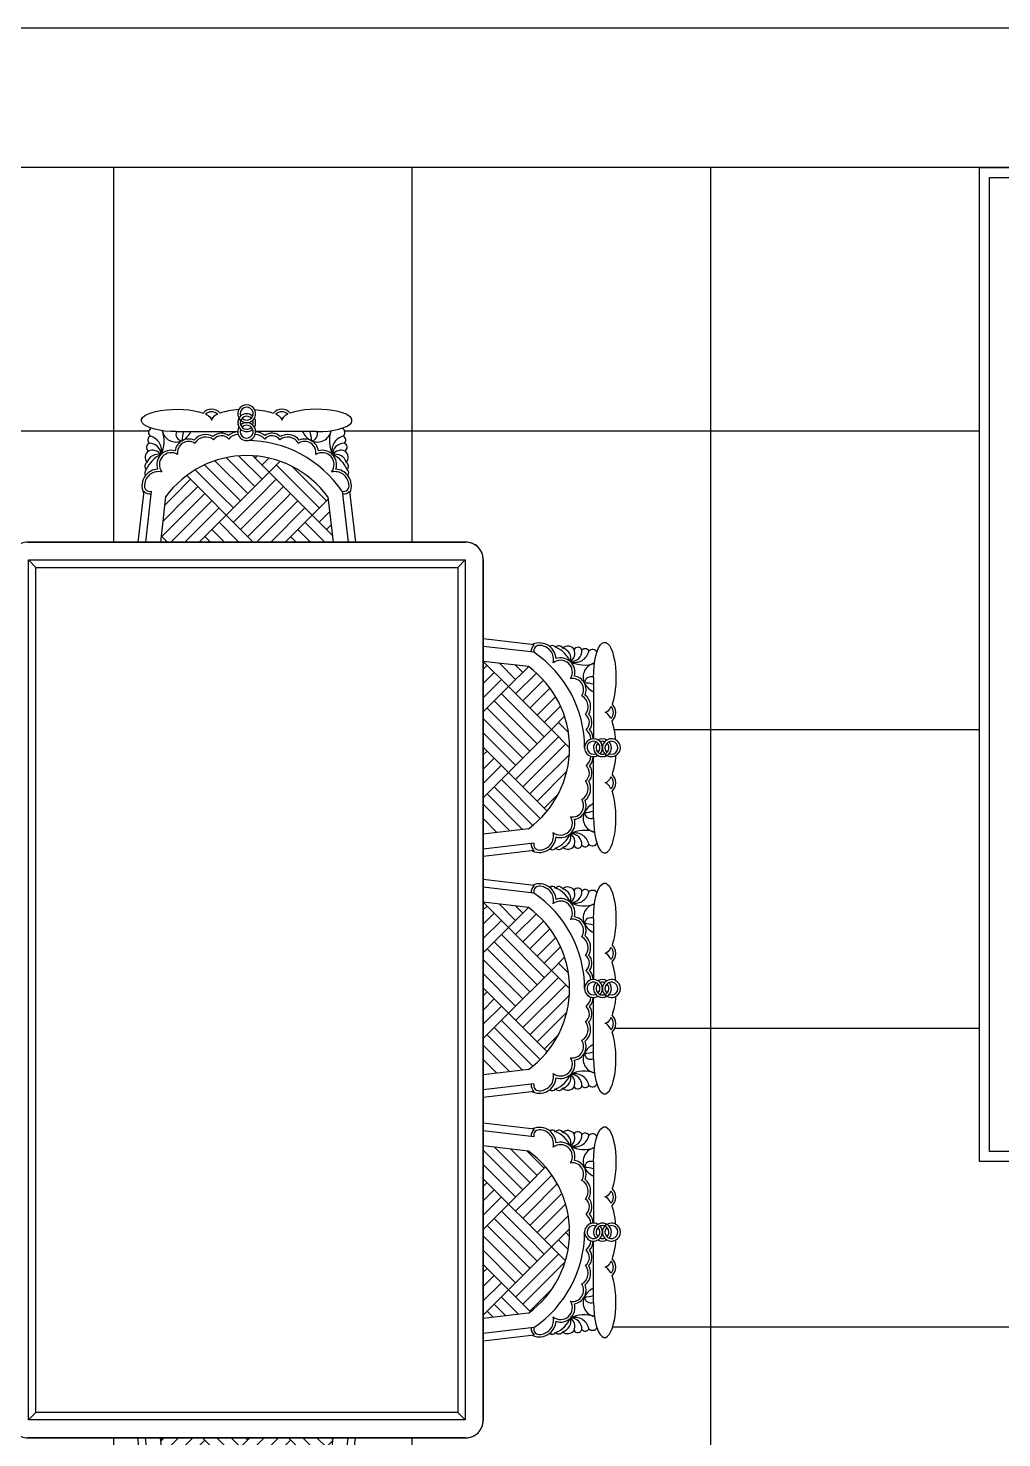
# Model space of a CAD drawing. Extents: x 13886 to 74789, y -750269 to -704302.
# Drawn here: x 58407 to 60364, y -713211 to -710378 of the extents above; entities that cross this region are included whole.
import ezdxf

# ---------------------------------------------------------------- set-up
doc = ezdxf.new("R2010")
doc.units = 0
doc.header["$LTSCALE"] = 10
doc.layers.get('0').update_dxf_attribs({"linetype": 'CONTINUOUS'})
for name, color, linetype in [('__4', 38, 'CONTINUOUS'), ('___0', 250, 'CONTINUOUS'), ('____', 45, 'CONTINUOUS'), ('____0', 250, 'CONTINUOUS')]:
    doc.layers.add(name, color=color, linetype=linetype)

msp = doc.modelspace()

# ---------------------------------------------------------------- hatches: boundary and pattern name
at = {"layer": '___0'}
h = msp.add_hatch(dxfattribs=at)
h.set_pattern_fill('AR-PARQ1', color=256, scale=0.4, angle=315, style=0, double=1)
h.set_pattern_definition([(45, (-505010.97, -1155685.3), (4e-14, 172.420918), [121.92, -121.92]), (45, (-504996.6, -1155699.67), (4e-14, 172.420918), [121.92, -121.92]), (45, (-504982.23, -1155714.03), (4e-14, 172.420918), [121.92, -121.92]), (45, (-504967.86, -1155728.4), (4e-14, 172.420918), [121.92, -121.92]), (45, (-504953.5, -1155742.77), (4e-14, 172.420918), [121.92, -121.92]), (45, (-504939.13, -1155757.14), (4e-14, 172.420918), [121.92, -121.92]), (45, (-504924.76, -1155771.51), (4e-14, 172.420918), [121.92, -121.92]), (315, (-504924.76, -1155599.09), (-4e-14, -172.420918), [121.92, -121.92]), (315, (-504910.39, -1155584.72), (-4e-14, -172.420918), [121.92, -121.92]), (315, (-504896.02, -1155570.35), (-4e-14, -172.420918), [121.92, -121.92]), (315, (-504881.65, -1155555.98), (-4e-14, -172.420918), [121.92, -121.92]), (315, (-504867.29, -1155541.61), (-4e-14, -172.420918), [121.92, -121.92]), (315, (-504852.92, -1155527.24), (-4e-14, -172.420918), [121.92, -121.92]), (315, (-504838.55, -1155512.88), (-4e-14, -172.420918), [121.92, -121.92])])
edge = h.paths.add_edge_path()
edge.add_line((58673.1, -711410.7), (58683.7, -711319.8))
edge.add_ellipse((58846.6, -711438.4), major_axis=(-142.5, -142.5), ratio=1, start_angle=171.054, end_angle=278.946, ccw=False)
edge.add_line((59009.6, -711319.8), (59020.1, -711410.7))
edge.add_line((59020.1, -711410.7), (58673.1, -711410.7))
h = msp.add_hatch(dxfattribs=at)
h.set_pattern_fill('AR-PARQ1', color=256, scale=0.4, angle=315, style=0, double=1)
h.set_pattern_definition([(45, (-504960.97, -1155685.3), (4e-14, 172.420918), [121.92, -121.92]), (45, (-504946.6, -1155699.67), (4e-14, 172.420918), [121.92, -121.92]), (45, (-504932.23, -1155714.03), (4e-14, 172.420918), [121.92, -121.92]), (45, (-504917.86, -1155728.4), (4e-14, 172.420918), [121.92, -121.92]), (45, (-504903.5, -1155742.77), (4e-14, 172.420918), [121.92, -121.92]), (45, (-504889.13, -1155757.14), (4e-14, 172.420918), [121.92, -121.92]), (45, (-504874.76, -1155771.51), (4e-14, 172.420918), [121.92, -121.92]), (315, (-504874.76, -1155599.09), (-4e-14, -172.420918), [121.92, -121.92]), (315, (-504860.39, -1155584.72), (-4e-14, -172.420918), [121.92, -121.92]), (315, (-504846.02, -1155570.35), (-4e-14, -172.420918), [121.92, -121.92]), (315, (-504831.65, -1155555.98), (-4e-14, -172.420918), [121.92, -121.92]), (315, (-504817.29, -1155541.61), (-4e-14, -172.420918), [121.92, -121.92]), (315, (-504802.92, -1155527.24), (-4e-14, -172.420918), [121.92, -121.92]), (315, (-504788.55, -1155512.88), (-4e-14, -172.420918), [121.92, -121.92])])
edge = h.paths.add_edge_path()
edge.add_line((59321.9, -711997.5), (59412.8, -711986.9))
edge.add_ellipse((59294.2, -711824), major_axis=(142.5, -142.5), ratio=1, start_angle=351.054, end_angle=458.946)
edge.add_line((59412.8, -711661), (59321.9, -711650.5))
edge.add_line((59321.9, -711650.5), (59321.9, -711997.5))
h = msp.add_hatch(dxfattribs=at)
h.set_pattern_fill('AR-PARQ1', color=256, scale=0.4, angle=315, style=0, double=1)
h.set_pattern_definition([(45, (-504960.97, -1156169.23), (4e-14, 172.420918), [121.92, -121.92]), (45, (-504946.6, -1156183.6), (4e-14, 172.420918), [121.92, -121.92]), (45, (-504932.23, -1156197.97), (4e-14, 172.420918), [121.92, -121.92]), (45, (-504917.86, -1156212.34), (4e-14, 172.420918), [121.92, -121.92]), (45, (-504903.5, -1156226.7), (4e-14, 172.420918), [121.92, -121.92]), (45, (-504889.13, -1156241.07), (4e-14, 172.420918), [121.92, -121.92]), (45, (-504874.76, -1156255.44), (4e-14, 172.420918), [121.92, -121.92]), (315, (-504874.76, -1156083.02), (-4e-14, -172.420918), [121.92, -121.92]), (315, (-504860.39, -1156068.65), (-4e-14, -172.420918), [121.92, -121.92]), (315, (-504846.02, -1156054.28), (-4e-14, -172.420918), [121.92, -121.92]), (315, (-504831.65, -1156039.91), (-4e-14, -172.420918), [121.92, -121.92]), (315, (-504817.29, -1156025.55), (-4e-14, -172.420918), [121.92, -121.92]), (315, (-504802.92, -1156011.18), (-4e-14, -172.420918), [121.92, -121.92]), (315, (-504788.55, -1155996.81), (-4e-14, -172.420918), [121.92, -121.92])])
edge = h.paths.add_edge_path()
edge.add_line((59321.9, -712481.4), (59412.8, -712470.8))
edge.add_ellipse((59294.2, -712307.9), major_axis=(142.5, -142.5), ratio=1, start_angle=351.054, end_angle=458.946)
edge.add_line((59412.8, -712145), (59321.9, -712134.4))
edge.add_line((59321.9, -712134.4), (59321.9, -712481.4))
h = msp.add_hatch(dxfattribs=at)
h.set_pattern_fill('AR-PARQ1', color=256, scale=0.4, angle=315, style=0, double=1)
h.set_pattern_definition([(45, (-504960.97, -1156035.3), (4e-14, 172.420918), [121.92, -121.92]), (45, (-504946.6, -1156049.67), (4e-14, 172.420918), [121.92, -121.92]), (45, (-504932.23, -1156064.03), (4e-14, 172.420918), [121.92, -121.92]), (45, (-504917.86, -1156078.4), (4e-14, 172.420918), [121.92, -121.92]), (45, (-504903.5, -1156092.77), (4e-14, 172.420918), [121.92, -121.92]), (45, (-504889.13, -1156107.14), (4e-14, 172.420918), [121.92, -121.92]), (45, (-504874.76, -1156121.51), (4e-14, 172.420918), [121.92, -121.92]), (315, (-504874.76, -1155949.09), (-4e-14, -172.420918), [121.92, -121.92]), (315, (-504860.39, -1155934.72), (-4e-14, -172.420918), [121.92, -121.92]), (315, (-504846.02, -1155920.35), (-4e-14, -172.420918), [121.92, -121.92]), (315, (-504831.65, -1155905.98), (-4e-14, -172.420918), [121.92, -121.92]), (315, (-504817.29, -1155891.61), (-4e-14, -172.420918), [121.92, -121.92]), (315, (-504802.92, -1155877.24), (-4e-14, -172.420918), [121.92, -121.92]), (315, (-504788.55, -1155862.88), (-4e-14, -172.420918), [121.92, -121.92])])
edge = h.paths.add_edge_path()
edge.add_line((59321.9, -712623.9), (59412.8, -712634.5))
edge.add_ellipse((59294.2, -712797.4), major_axis=(142.5, 142.5), ratio=1, start_angle=-98.946, end_angle=8.946, ccw=False)
edge.add_line((59412.8, -712960.4), (59321.9, -712970.9))
edge.add_line((59321.9, -712970.9), (59321.9, -712623.9))
h = msp.add_hatch(dxfattribs=at)
h.set_pattern_fill('AR-PARQ1', color=256, scale=0.4, angle=315, style=0, double=1)
h.set_pattern_definition([(45, (-505010.97, -1156035.3), (4e-14, 172.420918), [121.92, -121.92]), (45, (-504996.6, -1156049.67), (4e-14, 172.420918), [121.92, -121.92]), (45, (-504982.23, -1156064.03), (4e-14, 172.420918), [121.92, -121.92]), (45, (-504967.86, -1156078.4), (4e-14, 172.420918), [121.92, -121.92]), (45, (-504953.5, -1156092.77), (4e-14, 172.420918), [121.92, -121.92]), (45, (-504939.13, -1156107.14), (4e-14, 172.420918), [121.92, -121.92]), (45, (-504924.76, -1156121.51), (4e-14, 172.420918), [121.92, -121.92]), (315, (-504924.76, -1155949.09), (-4e-14, -172.420918), [121.92, -121.92]), (315, (-504910.39, -1155934.72), (-4e-14, -172.420918), [121.92, -121.92]), (315, (-504896.02, -1155920.35), (-4e-14, -172.420918), [121.92, -121.92]), (315, (-504881.65, -1155905.98), (-4e-14, -172.420918), [121.92, -121.92]), (315, (-504867.29, -1155891.61), (-4e-14, -172.420918), [121.92, -121.92]), (315, (-504852.92, -1155877.24), (-4e-14, -172.420918), [121.92, -121.92]), (315, (-504838.55, -1155862.88), (-4e-14, -172.420918), [121.92, -121.92])])
edge = h.paths.add_edge_path()
edge.add_line((58673.1, -713210.7), (58683.7, -713301.6))
edge.add_ellipse((58846.6, -713183), major_axis=(-142.5, 142.5), ratio=1, start_angle=81.054, end_angle=188.946)
edge.add_line((59009.6, -713301.6), (59020.1, -713210.7))
edge.add_line((59020.1, -713210.7), (58673.1, -713210.7))

# ---------------------------------------------------------------- linework, layer by layer
at = {"ltscale": 60}
for p, q in [((66889.4, -710378.2), (53584.4, -710378.2)), ((66609.4, -710658.2), (57374.4, -710658.2))]:
    msp.add_line(p, q, dxfattribs=at)
at = {"layer": '__4', "ltscale": 60}
for p, q in [((58579.4, -711410.7), (58579.4, -710658.2)), ((59179.4, -711410.7), (59179.4, -710658.2)), ((59779.4, -716933.2), (59779.4, -710658.2)), ((58649.7, -711188.2), (57374.4, -711188.2)), ((60319.4, -711188.2), (59043.6, -711188.2)), ((60319.4, -711788.2), (59585.6, -711788.2)), ((60319.4, -712388.2), (59586.5, -712388.2)), ((61793.5, -712988.2), (59582.2, -712988.2)), ((58579.4, -715187.3), (58579.4, -713210.7)), ((59179.4, -716933.2), (59179.4, -713210.7))]:
    msp.add_line(p, q, dxfattribs=at)
at = {"layer": '___0'}
for p, q in [((58654.8, -711308.8), (58642.9, -711410.7)), ((59038.5, -711308.8), (59050.3, -711410.7)), ((58422.9, -711461.7), (58407.9, -711446.7)), ((58407.9, -713174.7), (58407.9, -711446.7)), ((58407.9, -711446.7), (59285.9, -711446.7)), ((58422.9, -713159.7), (58422.9, -711461.7)), ((58422.9, -711461.7), (59270.9, -711461.7)), ((59270.9, -711461.7), (59285.9, -711446.7)), ((59270.9, -711461.7), (59270.9, -713159.7)), ((59285.9, -711446.7), (59285.9, -713174.7)), ((59423.8, -711632.1), (59321.9, -711620.3)), ((59423.8, -712015.8), (59321.9, -712027.7)), ((59423.8, -712116), (59321.9, -712104.2)), ((59423.8, -712499.7), (59321.9, -712511.6)), ((59423.8, -712605.6), (59321.9, -712593.7)), ((59423.8, -712989.3), (59321.9, -713001.1)), ((58422.9, -713159.7), (58407.9, -713174.7)), ((59270.9, -713159.7), (58422.9, -713159.7)), ((59270.9, -713159.7), (59285.9, -713174.7)), ((59285.9, -713174.7), (58407.9, -713174.7)), ((58654.8, -713312.6), (58642.9, -713210.7)), ((59038.5, -713312.6), (59050.3, -713210.7))]:
    msp.add_line(p, q, dxfattribs=at)
for centre, radius, start, end in [((58776.1, -711166.4), 17.5, 46.1134, 133.8866), ((58846.6, -711152.9), 18, 152.1063, 27.8937), ((58846.6, -711170.9), 18, 47.6631, 312.3369), ((58846.6, -711152.9), 13, 223.8131, 201.1684), ((58917.2, -711166.4), 17.5, 46.1134, 133.8866), ((58846.6, -711170.9), 18, 150, 210), ((58846.6, -711188.9), 18, 150, 132.3369), ((58846.6, -711170.9), 13, 43.8131, 316.1869), ((58846.6, -711170.9), 13, 158.8316, 201.1684), ((58846.6, -711188.9), 13, 158.8316, 136.1869), ((58846.6, -711170.9), 13, 338.8316, 21.1684), ((58846.6, -711170.9), 18, 330, 30), ((58651.3, -711235.1), 22.9, 0.2876, 90.9474), ((58646.4, -711226.4), 28.9, 342.13, 77.7686), ((58618.9, -711207.5), 61.7, 333.2775, 19.469), ((58704.6, -711181.7), 28.1, 190.7716, 295.0472), ((58730.1, -711231.4), 27.7, 66.8387, 171.7188), ((58717.6, -711194), 13.2, 156.8214, 265.4038), ((58730.1, -711231.4), 22.7, 56.6976, 189.2439), ((58782.4, -711207.9), 65.9, 163.2202, 179.3703), ((58699.5, -711173), 38.2, 296.4906, 335.4069), ((58764.4, -711224.9), 30.2, 60.4942, 140.8247), ((58764.4, -711224.9), 25.2, 51.2201, 150.06), ((58795.8, -711215.9), 23.9, 52.7712, 133.8496), ((58795.8, -711215.9), 18.9, 39.059, 145.8949), ((58829.8, -711218.6), 29.2, 92.2901, 131.9358), ((58829.8, -711218.6), 24.2, 90.7382, 142.8771), ((58846.6, -711438.4), 231.5, 34.0418, 90), ((58863.5, -711218.6), 24.2, 37.1229, 89.2618), ((58863.5, -711218.6), 29.2, 48.0642, 87.7099), ((58897.5, -711215.9), 18.9, 34.1051, 140.941), ((58897.5, -711215.9), 23.9, 46.1504, 127.2288), ((58928.9, -711224.9), 25.2, 29.94, 128.7799), ((58928.9, -711224.9), 30.2, 39.1753, 119.5058), ((58963.2, -711231.4), 22.7, 350.7561, 123.3024), ((58963.2, -711231.4), 27.7, 8.2812, 113.1613), ((58993.8, -711173), 38.2, 204.5931, 243.5094), ((58910.9, -711207.9), 65.9, 0.6297, 16.7798), ((58988.7, -711181.7), 28.1, 244.9528, 349.2284), ((58975.7, -711194), 13.2, 274.5962, 23.1786), ((59074.4, -711207.5), 61.7, 160.531, 206.7225), ((59046.9, -711226.4), 28.9, 102.2314, 197.87), ((59042, -711235.1), 22.9, 89.0526, 179.7124), ((58696.6, -711286.6), 56.1, 113.7648, 157.3857), ((58667.9, -711256.6), 22.2, 74.0668, 164.7541), ((58657, -711246.8), 20.5, 34.2733, 112.8777), ((58694.9, -711255.1), 28.9, 74.3478, 198.4478), ((58694.9, -711255.1), 23.9, 57.5726, 218.4095), ((58998.4, -711255.1), 23.9, 321.5905, 122.4274), ((58998.4, -711255.1), 28.9, 341.5522, 105.6522), ((59036.2, -711246.8), 20.5, 67.1223, 145.7267), ((59025.4, -711256.6), 22.2, 15.2459, 105.9332), ((58996.7, -711286.6), 56.1, 22.6143, 66.2352), ((58669.6, -711297.7), 33.5, 93.6844, 141.5898), ((59023.6, -711297.7), 33.5, 38.4102, 86.3156), ((58652.3, -711297.8), 16.3, 167.8673, 169.0963), ((58652.3, -711297.8), 11.3, 167.8673, 283.0003), ((58669.6, -711297.7), 28.5, 76.7512, 175.466), ((59023.6, -711297.7), 28.5, 4.534, 103.2488), ((59041, -711297.8), 11.3, 256.9997, 12.1327), ((59041, -711297.8), 16.3, 10.9037, 12.1327), ((58652.3, -711297.8), 16.3, 219.7825, 276.8244), ((59041, -711297.8), 16.3, 263.1756, 320.2175), ((59434.8, -711629.6), 16.3, 129.7825, 186.8244), ((59434.8, -711629.6), 11.3, 77.8673, 193.0003), ((59294.2, -711824), 231.5, 0, 55.9582), ((59434.9, -711646.9), 28.5, 346.7512, 85.466), ((59434.8, -711629.6), 16.3, 77.8673, 79.0963), ((59434.9, -711646.9), 33.5, 3.6844, 51.5898), ((59446, -711673.9), 56.1, 23.7648, 67.3857), ((59476, -711645.2), 22.2, 344.0668, 74.7541), ((59485.8, -711634.4), 20.5, 304.2733, 22.8777), ((59506.2, -711623.7), 28.9, 252.13, 347.7686), ((59497.5, -711628.6), 22.9, 270.2876, 0.9474), ((59477.4, -711672.2), 23.9, 327.5726, 128.4095), ((59477.4, -711672.2), 28.9, 344.3478, 108.4478), ((59525.1, -711596.2), 61.7, 243.2775, 289.469), ((59550.9, -711681.9), 28.1, 100.7716, 205.0472), ((59501.2, -711707.4), 22.7, 326.6976, 99.2439), ((59501.2, -711707.4), 27.7, 336.8387, 81.7188), ((59538.5, -711694.9), 13.2, 66.8214, 175.4038), ((59524.7, -711759.7), 65.9, 73.2202, 89.3703), ((59559.6, -711676.8), 38.2, 206.4906, 245.4069), ((59507.7, -711741.7), 25.2, 321.2201, 60.06), ((59507.7, -711741.7), 30.2, 330.4942, 50.8247), ((59566.2, -711753.4), 17.5, 316.1134, 43.8866), ((59516.7, -711773.1), 18.9, 309.059, 55.8949), ((59516.7, -711773.1), 23.9, 322.7712, 43.8496), ((59543.7, -711824), 18, 317.6631, 300), ((59514, -711807.1), 24.2, 0.7382, 52.8771), ((59514, -711807.1), 29.2, 2.2901, 41.9358), ((59561.7, -711824), 18, 60, 120), ((59579.7, -711824), 18, 62.1063, 297.8937), ((59543.7, -711824), 13, 313.8131, 291.1684), ((59561.7, -711824), 18, 137.6631, 42.3369), ((59561.7, -711824), 13, 133.8131, 46.1869), ((59561.7, -711824), 13, 68.8316, 111.1684), ((59579.7, -711824), 13, 248.8316, 226.1869), ((59516.7, -711874.8), 18.9, 304.1051, 50.941), ((59514, -711840.8), 24.2, 307.1229, 359.2618), ((59516.7, -711874.8), 23.9, 316.1504, 37.2288), ((59514, -711840.8), 29.2, 318.0642, 357.7099), ((59561.7, -711824), 18, 240, 300), ((59561.7, -711824), 13, 248.8316, 291.1684), ((59507.7, -711906.2), 25.2, 299.94, 38.7799), ((59507.7, -711906.2), 30.2, 309.1753, 29.5058), ((59566.2, -711894.5), 17.5, 316.1134, 43.8866), ((59501.2, -711940.5), 22.7, 260.7561, 33.3024), ((59501.2, -711940.5), 27.7, 278.2812, 23.1613), ((59559.6, -711971.1), 38.2, 114.5931, 153.5094), ((59477.4, -711975.7), 23.9, 231.5905, 32.4274), ((59477.4, -711975.7), 28.9, 251.5522, 15.6522), ((59550.9, -711966), 28.1, 154.9528, 259.2284), ((59524.7, -711888.2), 65.9, 270.6297, 286.7798), ((59538.5, -711953), 13.2, 184.5962, 293.1786), ((59434.9, -712001), 28.5, 274.534, 13.2488), ((59434.9, -712001), 33.5, 308.4102, 356.3156), ((59446, -711974), 56.1, 292.6143, 336.2352), ((59476, -712002.7), 22.2, 285.2459, 15.9332), ((59525.1, -712051.7), 61.7, 70.531, 116.7225), ((59506.2, -712024.2), 28.9, 12.2314, 107.87), ((59485.8, -712013.5), 20.5, 337.1223, 55.7267), ((59497.5, -712019.3), 22.9, 359.0526, 89.7124), ((59434.8, -712018.3), 16.3, 173.1756, 230.2175), ((59434.8, -712018.3), 11.3, 166.9997, 282.1327), ((59434.8, -712018.3), 16.3, 280.9037, 282.1327), ((59434.8, -712113.5), 16.3, 129.7825, 186.8244), ((59434.8, -712113.5), 11.3, 77.8673, 193.0003), ((59294.2, -712307.9), 231.5, 0, 55.9582), ((59434.9, -712130.9), 28.5, 346.7512, 85.466), ((59434.8, -712113.5), 16.3, 77.8673, 79.0963), ((59434.9, -712130.9), 33.5, 3.6844, 51.5898), ((59446, -712157.8), 56.1, 23.7648, 67.3857), ((59476, -712129.1), 22.2, 344.0668, 74.7541), ((59485.8, -712118.3), 20.5, 304.2733, 22.8777), ((59506.2, -712107.7), 28.9, 252.13, 347.7686), ((59497.5, -712112.6), 22.9, 270.2876, 0.9474), ((59477.4, -712156.1), 23.9, 327.5726, 128.4095), ((59477.4, -712156.1), 28.9, 344.3478, 108.4478), ((59525.1, -712080.1), 61.7, 243.2775, 289.469), ((59550.9, -712165.9), 28.1, 100.7716, 205.0472), ((59501.2, -712191.3), 22.7, 326.6976, 99.2439), ((59501.2, -712191.3), 27.7, 336.8387, 81.7188), ((59538.5, -712178.8), 13.2, 66.8214, 175.4038), ((59524.7, -712243.6), 65.9, 73.2202, 89.3703), ((59559.6, -712160.7), 38.2, 206.4906, 245.4069), ((59507.7, -712225.7), 30.2, 330.4942, 50.8247), ((59507.7, -712225.7), 25.2, 321.2201, 60.06), ((59566.2, -712237.3), 17.5, 316.1134, 43.8866), ((59516.7, -712257.1), 18.9, 309.059, 55.8949), ((59516.7, -712257.1), 23.9, 322.7712, 43.8496), ((59514, -712291.1), 24.2, 0.7382, 52.8771), ((59514, -712291.1), 29.2, 2.2901, 41.9358), ((59543.7, -712307.9), 18, 317.6631, 300), ((59543.7, -712307.9), 13, 313.8131, 291.1684), ((59561.7, -712307.9), 18, 137.6631, 42.3369), ((59561.7, -712307.9), 13, 133.8131, 46.1869), ((59561.7, -712307.9), 18, 60, 120), ((59561.7, -712307.9), 13, 68.8316, 111.1684), ((59579.7, -712307.9), 18, 62.1063, 297.8937), ((59579.7, -712307.9), 13, 248.8316, 226.1869), ((59516.7, -712358.7), 18.9, 304.1051, 50.941), ((59514, -712324.7), 24.2, 307.1229, 359.2618), ((59516.7, -712358.7), 23.9, 316.1504, 37.2288), ((59514, -712324.7), 29.2, 318.0642, 357.7099), ((59561.7, -712307.9), 18, 240, 300), ((59561.7, -712307.9), 13, 248.8316, 291.1684), ((59566.2, -712378.5), 17.5, 316.1134, 43.8866), ((59507.7, -712390.1), 25.2, 299.94, 38.7799), ((59507.7, -712390.1), 30.2, 309.1753, 29.5058), ((59501.2, -712424.4), 22.7, 260.7561, 33.3024), ((59501.2, -712424.4), 27.7, 278.2812, 23.1613), ((59559.6, -712455), 38.2, 114.5931, 153.5094), ((59477.4, -712459.7), 23.9, 231.5905, 32.4274), ((59477.4, -712459.7), 28.9, 251.5522, 15.6522), ((59550.9, -712449.9), 28.1, 154.9528, 259.2284), ((59524.7, -712372.1), 65.9, 270.6297, 286.7798), ((59538.5, -712437), 13.2, 184.5962, 293.1786), ((59434.9, -712484.9), 28.5, 274.534, 13.2488), ((59434.9, -712484.9), 33.5, 308.4102, 356.3156), ((59446, -712458), 56.1, 292.6143, 336.2352), ((59476, -712486.7), 22.2, 285.2459, 15.9332), ((59525.1, -712535.7), 61.7, 70.531, 116.7225), ((59506.2, -712508.1), 28.9, 12.2314, 107.87), ((59485.8, -712497.5), 20.5, 337.1223, 55.7267), ((59497.5, -712503.2), 22.9, 359.0526, 89.7124), ((59434.8, -712502.3), 16.3, 173.1756, 230.2175), ((59434.8, -712502.3), 11.3, 166.9997, 282.1327), ((59434.8, -712502.3), 16.3, 280.9037, 282.1327), ((59434.8, -712603.1), 16.3, 129.7825, 186.8244), ((59434.8, -712603.1), 11.3, 77.8673, 193.0003), ((59434.9, -712620.4), 28.5, 346.7512, 85.466), ((59434.8, -712603.1), 16.3, 77.8673, 79.0963), ((59434.9, -712620.4), 33.5, 3.6844, 51.5898), ((59446, -712647.4), 56.1, 23.7648, 67.3857), ((59476, -712618.7), 22.2, 344.0668, 74.7541), ((59485.8, -712607.8), 20.5, 304.2733, 22.8777), ((59477.4, -712645.6), 23.9, 327.5726, 128.4095), ((59477.4, -712645.6), 28.9, 344.3478, 108.4478), ((59506.2, -712597.2), 28.9, 252.13, 347.7686), ((59525.1, -712569.7), 61.7, 243.2775, 289.469), ((59497.5, -712602.1), 22.9, 270.2876, 0.9474), ((59550.9, -712655.4), 28.1, 100.7716, 205.0472), ((59501.2, -712680.9), 27.7, 336.8387, 81.7188), ((59538.5, -712668.4), 13.2, 66.8214, 175.4038), ((59501.2, -712680.9), 22.7, 326.6976, 99.2439), ((59524.7, -712733.2), 65.9, 73.2202, 89.3703), ((59559.6, -712650.3), 38.2, 206.4906, 245.4069), ((59507.7, -712715.2), 25.2, 321.2201, 60.06), ((59507.7, -712715.2), 30.2, 330.4942, 50.8247), ((59516.7, -712746.6), 18.9, 309.059, 55.8949), ((59516.7, -712746.6), 23.9, 322.7712, 43.8496), ((59566.2, -712726.9), 17.5, 316.1134, 43.8866), ((59514, -712780.6), 24.2, 0.7382, 52.8771), ((59514, -712780.6), 29.2, 2.2901, 41.9358), ((59294.2, -712797.4), 231.5, 304.0418, 0), ((59543.7, -712797.4), 18, 60, 42.3369), ((59543.7, -712797.4), 13, 68.8316, 46.1869), ((59561.7, -712797.4), 18, 317.6631, 222.3369), ((59561.7, -712797.4), 13, 313.8131, 226.1869), ((59561.7, -712797.4), 18, 60, 120), ((59561.7, -712797.4), 13, 68.8316, 111.1684), ((59579.7, -712797.4), 18, 62.1063, 297.8937), ((59579.7, -712797.4), 13, 133.8131, 111.1684), ((59514, -712814.3), 24.2, 307.1229, 359.2618), ((59514, -712814.3), 29.2, 318.0642, 357.7099), ((59561.7, -712797.4), 18, 240, 300), ((59561.7, -712797.4), 13, 248.8316, 291.1684), ((59516.7, -712848.2), 18.9, 304.1051, 50.941), ((59516.7, -712848.2), 23.9, 316.1504, 37.2288), ((59507.7, -712879.7), 25.2, 299.94, 38.7799), ((59507.7, -712879.7), 30.2, 309.1753, 29.5058), ((59566.2, -712868), 17.5, 316.1134, 43.8866), ((59501.2, -712914), 22.7, 260.7561, 33.3024), ((59501.2, -712914), 27.7, 278.2812, 23.1613), ((59559.6, -712944.6), 38.2, 114.5931, 153.5094), ((59477.4, -712949.2), 23.9, 231.5905, 32.4274), ((59550.9, -712939.5), 28.1, 154.9528, 259.2284), ((59524.7, -712861.7), 65.9, 270.6297, 286.7798), ((59538.5, -712926.5), 13.2, 184.5962, 293.1786), ((59434.9, -712974.4), 28.5, 274.534, 13.2488), ((59477.4, -712949.2), 28.9, 251.5522, 15.6522), ((59525.1, -713025.2), 61.7, 70.531, 116.7225), ((59434.8, -712991.8), 16.3, 173.1756, 230.2175), ((59434.8, -712991.8), 11.3, 166.9997, 282.1327), ((59434.9, -712974.4), 33.5, 308.4102, 356.3156), ((59446, -712947.5), 56.1, 292.6143, 336.2352), ((59476, -712976.2), 22.2, 285.2459, 15.9332), ((59506.2, -712997.6), 28.9, 12.2314, 107.87), ((59485.8, -712987), 20.5, 337.1223, 55.7267), ((59497.5, -712992.8), 22.9, 359.0526, 89.7124), ((59434.8, -712991.8), 16.3, 280.9037, 282.1327)]:
    msp.add_arc(centre, radius, start, end, dxfattribs=at)
at = {"layer": '___0', "extrusion": (0, 0, -1)}
for centre, major_axis, start_param, end_param in [((58705.5, -711166.4), (70.6, 0), -0.595057, 0), ((58846.6, -711166.4), (70.6, 0), -0.595057, -0.000001), ((59566.2, -711682.8), (0, 70.6), 2.546536, 3.141593), ((59566.2, -711824), (0, 70.6), 2.546536, 3.141592), ((59566.2, -712166.7), (0, 70.6), 2.546536, 3.141593), ((59566.2, -712307.9), (0, 70.6), 2.546536, 3.141592), ((59566.2, -712656.3), (0, 70.6), 2.546536, 3.141593), ((59566.2, -712797.4), (0, 70.6), 2.546536, 3.141592)]:
    msp.add_ellipse(centre, major_axis=major_axis, ratio=0.318785, start_param=start_param, end_param=end_param, dxfattribs=at)
at = {"layer": '___0'}
for centre, major_axis, end_param in [((58846.6, -711166.4), (-70.6, 0), -0.000001), ((58987.8, -711166.4), (-70.6, 0), 0), ((59566.2, -711824), (0, 70.6), -0.000001), ((59566.2, -711965.1), (0, 70.6), 0), ((59566.2, -712307.9), (0, 70.6), -0.000001), ((59566.2, -712449), (0, 70.6), 0), ((59566.2, -712797.4), (0, 70.6), -0.000001), ((59566.2, -712938.6), (0, 70.6), 0)]:
    msp.add_ellipse(centre, major_axis=major_axis, ratio=0.318785, start_param=-0.595057, end_param=end_param, dxfattribs=at)
at = {"layer": '____', "ltscale": 60}
for p, q in [((58705.5, -711188.9), (58828.6, -711188.9)), ((58987.8, -711188.9), (58864.6, -711188.9)), ((58639.8, -711308.2), (58627.8, -711410.7)), ((58683.7, -711319.8), (58673.1, -711410.7)), ((59009.6, -711319.8), (59020.1, -711410.7)), ((59053.5, -711308.2), (59065.4, -711410.7)), ((58406.9, -711410.7), (59286.9, -711410.7)), ((59321.9, -711445.7), (59321.9, -713175.7)), ((59424.4, -711617.1), (59321.9, -711605.2)), ((59412.8, -711661), (59321.9, -711650.5)), ((59543.7, -711682.8), (59543.7, -711806)), ((59543.7, -711965.1), (59543.7, -711842)), ((59412.8, -711986.9), (59321.9, -711997.5)), ((59424.4, -712030.8), (59321.9, -712042.8)), ((59424.4, -712101), (59321.9, -712089.1)), ((59412.8, -712145), (59321.9, -712134.4)), ((59543.7, -712166.7), (59543.7, -712289.9)), ((59543.7, -712449), (59543.7, -712325.9)), ((59412.8, -712470.8), (59321.9, -712481.4)), ((59424.4, -712514.8), (59321.9, -712526.7)), ((59424.4, -712590.6), (59321.9, -712578.6)), ((59412.8, -712634.5), (59321.9, -712623.9)), ((59543.7, -712656.3), (59543.7, -712779.4)), ((59543.7, -712938.6), (59543.7, -712815.4)), ((59412.8, -712960.4), (59321.9, -712970.9)), ((59424.4, -713004.3), (59321.9, -713016.2)), ((59286.9, -713210.7), (58406.9, -713210.7)), ((58639.8, -713313.2), (58627.8, -713210.7)), ((58683.7, -713301.6), (58673.1, -713210.7)), ((59009.6, -713301.6), (59020.1, -713210.7)), ((59053.5, -713313.2), (59065.4, -713210.7))]:
    msp.add_line(p, q, dxfattribs=at)
msp.add_lwpolyline([(60319.4, -710658.2), (60759.4, -710658.2), (60759.4, -712655.5), (60319.4, -712655.5)], close=True, dxfattribs=at)
msp.add_lwpolyline([(58406.9, -711410.7, 0.414214), (58371.9, -711445.7), (58371.9, -713175.7, 0.414214), (58406.9, -713210.7), (59286.9, -713210.7, 0.414214), (59321.9, -713175.7), (59321.9, -711445.7, 0.414214), (59286.9, -711410.7)], format="xyb", close=True, dxfattribs=at)
for centre, radius, start, end in [((58776.1, -711166.4), 22.5, 40.6877, 139.3123), ((58846.6, -711152.9), 18, 27.8937, 152.1063), ((58917.2, -711166.4), 22.5, 40.6877, 139.3123), ((58659.6, -711190.7), 10.2, 120.1324, 226.6026), ((59033.7, -711190.7), 10.2, 313.3974, 59.8676), ((58653.7, -711220.4), 8.76, 108.1854, 238.5496), ((58655.8, -711205.6), 8.14, 113.1845, 233.5504), ((59037.5, -711205.6), 8.14, 306.4496, 66.8155), ((59039.6, -711220.4), 8.76, 301.4504, 71.8146), ((58658, -711240.5), 15.4, 125.1366, 221.5983), ((58846.6, -711438.4), 201.5, 36.054, 143.946), ((59035.3, -711240.5), 15.4, 318.4017, 54.8634), ((58650.1, -711271.6), 8.51, 128.7583, 217.9767), ((58650.7, -711258.5), 8.85, 119.1396, 227.5954), ((59042.5, -711258.5), 8.85, 312.4046, 60.8604), ((59043.2, -711271.6), 8.51, 322.0233, 51.2417), ((58669.6, -711297.7), 33.5, 141.5898, 205.1452), ((59023.6, -711297.7), 33.5, 334.8548, 38.4102), ((59286.9, -711445.7), 35, 0, 90), ((59434.9, -711646.9), 33.5, 51.5898, 115.1452), ((59460.9, -711627.4), 8.51, 38.7583, 127.9767), ((59474.1, -711628.1), 8.85, 29.1396, 137.5954), ((59492.1, -711635.3), 15.4, 35.1366, 131.5983), ((59512.1, -711631), 8.76, 18.1854, 148.5496), ((59527, -711633.1), 8.14, 23.1845, 143.5504), ((59541.9, -711636.9), 10.2, 30.1324, 136.6026), ((59294.2, -711824), 201.5, 306.054, 53.946), ((59566.2, -711753.4), 22.5, 310.6877, 49.3123), ((59579.7, -711824), 18, 297.8937, 62.1063), ((59566.2, -711894.5), 22.5, 310.6877, 49.3123), ((59434.9, -712001), 33.5, 244.8548, 308.4102), ((59460.9, -712020.5), 8.51, 232.0233, 321.2417), ((59474.1, -712019.9), 8.85, 222.4046, 330.8604), ((59492.1, -712012.6), 15.4, 228.4017, 324.8634), ((59512.1, -712016.9), 8.76, 211.4504, 341.8146), ((59527, -712014.8), 8.14, 216.4496, 336.8155), ((59541.9, -712011), 10.2, 223.3974, 329.8676), ((59434.9, -712130.9), 33.5, 51.5898, 115.1452), ((59460.9, -712111.3), 8.51, 38.7583, 127.9767), ((59474.1, -712112), 8.85, 29.1396, 137.5954), ((59492.1, -712119.2), 15.4, 35.1366, 131.5983), ((59512.1, -712114.9), 8.76, 18.1854, 148.5496), ((59527, -712117), 8.14, 23.1845, 143.5504), ((59541.9, -712120.8), 10.2, 30.1324, 136.6026), ((59294.2, -712307.9), 201.5, 306.054, 53.946), ((59566.2, -712237.3), 22.5, 310.6877, 49.3123), ((59579.7, -712307.9), 18, 297.8937, 62.1063), ((59566.2, -712378.5), 22.5, 310.6877, 49.3123), ((59434.9, -712484.9), 33.5, 244.8548, 308.4102), ((59460.9, -712504.4), 8.51, 232.0233, 321.2417), ((59474.1, -712503.8), 8.85, 222.4046, 330.8604), ((59492.1, -712496.6), 15.4, 228.4017, 324.8634), ((59512.1, -712500.9), 8.76, 211.4504, 341.8146), ((59527, -712498.8), 8.14, 216.4496, 336.8155), ((59541.9, -712495), 10.2, 223.3974, 329.8676), ((59434.9, -712620.4), 33.5, 51.5898, 115.1452), ((59460.9, -712600.9), 8.51, 38.7583, 127.9767), ((59474.1, -712601.5), 8.85, 29.1396, 137.5954), ((59492.1, -712608.8), 15.4, 35.1366, 131.5983), ((59512.1, -712604.5), 8.76, 18.1854, 148.5496), ((59527, -712606.6), 8.14, 23.1845, 143.5504), ((59541.9, -712610.3), 10.2, 30.1324, 136.6026), ((59294.2, -712797.4), 201.5, 306.054, 53.946), ((59566.2, -712726.9), 22.5, 310.6877, 49.3123), ((59579.7, -712797.4), 18, 297.8937, 62.1063), ((59566.2, -712868), 22.5, 310.6877, 49.3123), ((59492.1, -712986.1), 15.4, 228.4017, 324.8634), ((59512.1, -712990.4), 8.76, 211.4504, 341.8146), ((59527, -712988.3), 8.14, 216.4496, 336.8155), ((59541.9, -712984.5), 10.2, 223.3974, 329.8676), ((59434.9, -712974.4), 33.5, 244.8548, 308.4102), ((59460.9, -712994), 8.51, 232.0233, 321.2417), ((59474.1, -712993.3), 8.85, 222.4046, 330.8604), ((59286.9, -713175.7), 35, 270, 0)]:
    msp.add_arc(centre, radius, start, end, dxfattribs=at)
at = {"layer": '____', "ltscale": 60, "extrusion": (0, 0, -1)}
for centre, major_axis, start_param, end_param in [((58705.5, -711166.4), (-70.6, 0), 4.712389, 8.714642), ((58846.6, -711166.4), (70.6, 0), -1.343445, -0.710136), ((59566.2, -711682.8), (0, 70.6), -1.570796, 2.431456), ((59566.2, -711824), (0, 70.6), 1.798148, 2.431456), ((59566.2, -712166.7), (0, 70.6), -1.570796, 2.431456), ((59566.2, -712307.9), (0, 70.6), 1.798148, 2.431456), ((59566.2, -712656.3), (0, 70.6), 4.712389, 8.714642), ((59566.2, -712797.4), (0, 70.6), 1.798148, 2.431456)]:
    msp.add_ellipse(centre, major_axis=major_axis, ratio=0.318785, start_param=start_param, end_param=end_param, dxfattribs=at)
at = {"layer": '____', "ltscale": 60}
for centre, major_axis, start_param, end_param in [((58846.6, -711166.4), (70.6, 0), 1.798148, 2.431456), ((58987.8, -711166.4), (70.6, 0), 4.712389, 8.714642), ((59566.2, -711824), (0, 70.6), -1.343445, -0.710136), ((59566.2, -711965.1), (0, 70.6), 1.570796, 5.573049), ((59566.2, -712307.9), (0, 70.6), -1.343445, -0.710136), ((59566.2, -712449), (0, 70.6), 1.570796, 5.573049), ((59566.2, -712797.4), (0, 70.6), -1.343445, -0.710136), ((59566.2, -712938.6), (0, 70.6), 1.570796, 5.573049)]:
    msp.add_ellipse(centre, major_axis=major_axis, ratio=0.318785, start_param=start_param, end_param=end_param, dxfattribs=at)
at = {"layer": '____0'}
msp.add_lwpolyline([(60339.4, -710678.2), (60739.4, -710678.2), (60739.4, -712635.5), (60339.4, -712635.5)], close=True, dxfattribs=at)

doc.saveas('drawing.dxf')
